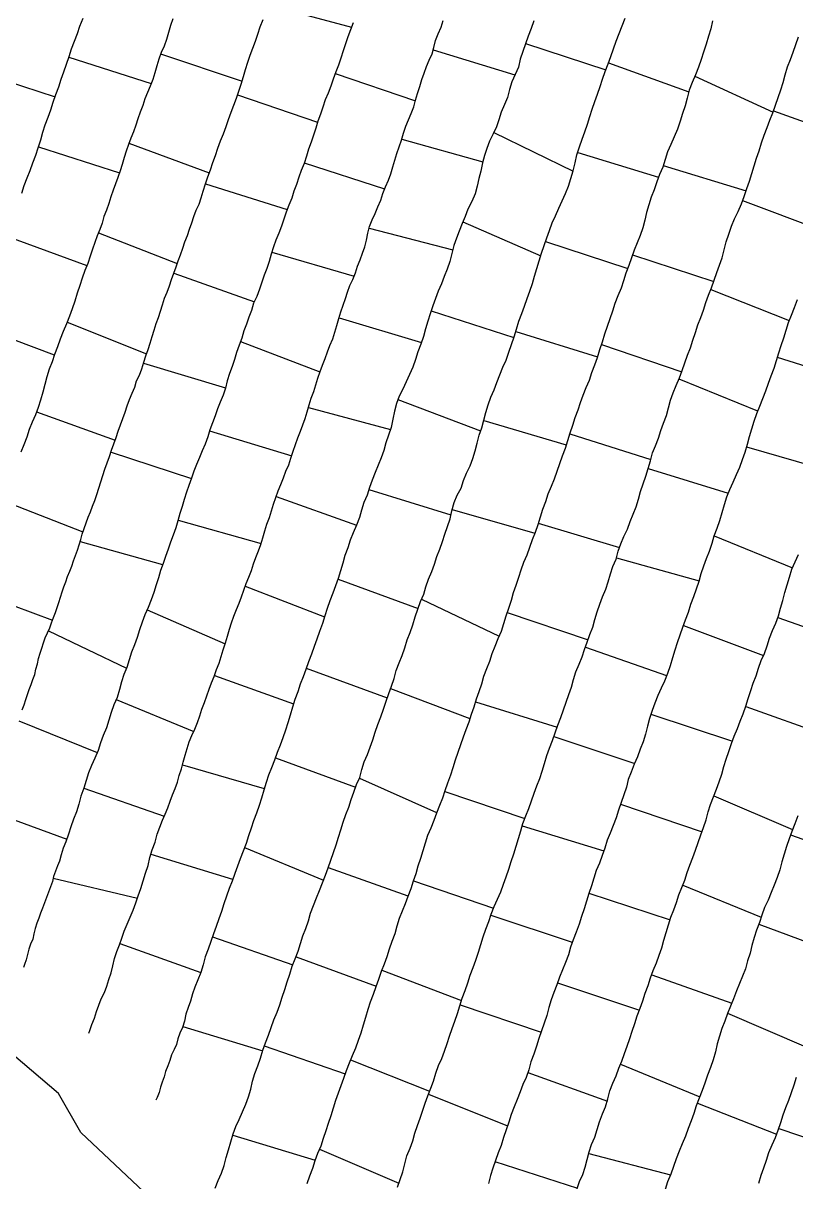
# Model space of a CAD drawing. Extents: x 703186 to 703989, y 1560402 to 1561368.
# Drawn here: x 703531.8 to 703572.6, y 1560744.7 to 1560805.8 of the extents above; entities that cross this region are included whole.
import ezdxf

# ---------------------------------------------------------------- set-up
doc = ezdxf.new("R2010")
doc.units = 0
for name, color, linetype in [('10124_2002_REAL', 30, 'Continuous'), ('AGROCAD PLL', 7, 'Continuous'), ('PANTE_2002', 7, 'Continuous')]:
    doc.layers.add(name, color=color, linetype=linetype)

msp = doc.modelspace()

# ---------------------------------------------------------------- linework, layer by layer
at = {"layer": '10124_2002_REAL'}
for points in [[(703539.6899, 1560806.0432), (703539.5706, 1560805.7033), (703539.4711, 1560805.339), (703539.3631, 1560804.9682), (703539.2388, 1560804.6115), (703539.0725, 1560804.2806), (703538.9551, 1560803.9287), (703538.8533, 1560803.5676), (703538.75, 1560803.2091), (703538.6344, 1560802.8581), (703538.5006, 1560802.5079), (703538.3537, 1560802.1669), (703538.2157, 1560801.8268), (703538.1031, 1560801.4801), (703537.9698, 1560801.1304), (703537.8494, 1560800.7822), (703537.7325, 1560800.4385), (703537.6133, 1560800.0921), (703537.4722, 1560799.7572), (703537.3482, 1560799.4198), (703537.229, 1560799.0812), (703537.122, 1560798.7317), (703537.0237, 1560798.372), (703536.9147, 1560798.0281), (703536.7908, 1560797.6885), (703536.6622, 1560797.3526), (703536.5398, 1560797.0151), (703536.4223, 1560796.6621), (703536.3118, 1560796.3078), (703536.1887, 1560795.9642), (703536.0571, 1560795.63), (703535.9599, 1560795.2816), (703535.8324, 1560794.9413), (703535.7031, 1560794.6068), (703535.5798, 1560794.2579), (703535.4596, 1560793.8988), (703535.3309, 1560793.5289), (703535.2011, 1560793.1535), (703535.0504, 1560792.7764), (703534.9098, 1560792.3805), (703534.7822, 1560791.9931), (703534.6476, 1560791.5837), (703534.52, 1560791.1705), (703534.3861, 1560790.7581), (703534.2348, 1560790.369), (703534.0753, 1560789.9659), (703533.908, 1560789.5636), (703533.7373, 1560789.1617), (703533.5966, 1560788.7523), (703533.4427, 1560788.3582), (703533.3174, 1560787.9665), (703533.1728, 1560787.5789), (703533.0473, 1560787.1793), (703532.9393, 1560786.7704), (703532.8382, 1560786.3597), (703532.7057, 1560785.9471), (703532.5773, 1560785.5616), (703532.435, 1560785.1653), (703532.2746, 1560784.7753), (703532.1119, 1560784.3977), (703531.978, 1560784), (703531.8264, 1560783.5932), (703531.6621, 1560783.2065)], [(703531.7158, 1560796.8545), (703531.8533, 1560797.2602), (703532.008, 1560797.6639), (703532.1571, 1560798.0545), (703532.3087, 1560798.4637), (703532.4543, 1560798.8583), (703532.591, 1560799.252), (703532.7227, 1560799.6633), (703532.8381, 1560800.0757), (703532.9601, 1560800.4691), (703533.1168, 1560800.8634), (703533.2579, 1560801.2523), (703533.3831, 1560801.6607), (703533.5236, 1560802.057), (703533.6745, 1560802.4574), (703533.7972, 1560802.868), (703533.9376, 1560803.2603), (703534.0859, 1560803.6666), (703534.2132, 1560804.0627), (703534.3377, 1560804.4716), (703534.4966, 1560804.8773), (703534.6579, 1560805.2704), (703534.7886, 1560805.672), (703534.9542, 1560806.0796)], [(703531.7407, 1560769.6075), (703531.8439, 1560769.8768), (703531.9265, 1560770.1503), (703532.0129, 1560770.4226), (703532.1118, 1560770.6876), (703532.2182, 1560770.9433), (703532.3046, 1560771.2071), (703532.4013, 1560771.473), (703532.4612, 1560771.7616), (703532.5407, 1560772.0421), (703532.605, 1560772.3231), (703532.6897, 1560772.6021), (703532.7767, 1560772.8661), (703532.8686, 1560773.1379), (703532.9493, 1560773.4084), (703533.0707, 1560773.6685), (703533.1968, 1560773.9326), (703533.295, 1560774.2031), (703533.3885, 1560774.4754), (703533.4982, 1560774.7386), (703533.5876, 1560775.0008), (703533.6824, 1560775.2694), (703533.7666, 1560775.5575), (703533.8524, 1560775.8367), (703533.9377, 1560776.1017), (703534.0375, 1560776.3707), (703534.1373, 1560776.6378), (703534.2475, 1560776.9174), (703534.3563, 1560777.1894), (703534.4492, 1560777.4651), (703534.5516, 1560777.7432), (703534.6535, 1560778.0268), (703534.7512, 1560778.3108), (703534.8307, 1560778.5952), (703534.9011, 1560778.8843), (703535.0042, 1560779.1672), (703535.1088, 1560779.4696), (703535.2244, 1560779.7674), (703535.3455, 1560780.0599), (703535.4591, 1560780.358), (703535.578, 1560780.6603), (703535.6838, 1560780.9676), (703535.7888, 1560781.294), (703535.8999, 1560781.6314), (703535.994, 1560781.9621), (703536.1072, 1560782.3037), (703536.2341, 1560782.6393), (703536.3525, 1560782.9666), (703536.4631, 1560783.3014), (703536.5792, 1560783.647), (703536.7073, 1560783.973), (703536.8138, 1560784.3072), (703536.921, 1560784.6473), (703537.0495, 1560784.9716), (703537.1696, 1560785.3082), (703537.2892, 1560785.651), (703537.4089, 1560785.9838), (703537.5461, 1560786.3138), (703537.6821, 1560786.6274), (703537.7756, 1560786.9538), (703537.9237, 1560787.2682), (703538.0542, 1560787.6003), (703538.1573, 1560787.9418), (703538.2697, 1560788.2853), (703538.3821, 1560788.6212), (703538.4956, 1560788.9492), (703538.6057, 1560789.2996), (703538.7022, 1560789.6392), (703538.8042, 1560789.9782), (703538.9278, 1560790.3095), (703539.0442, 1560790.6372), (703539.1492, 1560790.9753), (703539.2572, 1560791.3137), (703539.3971, 1560791.642), (703539.516, 1560791.9718), (703539.6264, 1560792.3052), (703539.7444, 1560792.6395), (703539.8592, 1560792.9662), (703539.9725, 1560793.2912), (703540.1038, 1560793.6144), (703540.2261, 1560793.9558), (703540.3327, 1560794.291), (703540.4589, 1560794.6183), (703540.5779, 1560794.9577), (703540.6881, 1560795.2956), (703540.7914, 1560795.6245), (703540.9229, 1560795.96), (703541.0726, 1560796.2779), (703541.1912, 1560796.6065), (703541.2987, 1560796.9696), (703541.4164, 1560797.3471), (703541.5347, 1560797.7167), (703541.6727, 1560798.0957), (703541.8028, 1560798.4804), (703541.945, 1560798.8492), (703542.0678, 1560799.237), (703542.2121, 1560799.6159), (703542.3645, 1560799.9897), (703542.5021, 1560800.3687), (703542.6216, 1560800.7446), (703542.7627, 1560801.1321), (703542.9074, 1560801.4969), (703543.0484, 1560801.8671), (703543.1748, 1560802.2369), (703543.2962, 1560802.6088), (703543.4221, 1560803.0107), (703543.5296, 1560803.3855), (703543.6415, 1560803.7576), (703543.77, 1560804.1295), (703543.9098, 1560804.5047), (703544.0489, 1560804.8663), (703544.1781, 1560805.247), (703544.3066, 1560805.6316), (703544.4538, 1560806.0089)], [(703549.2115, 1560805.846), (703549.0714, 1560805.4791), (703548.9351, 1560805.1021), (703548.8064, 1560804.7306), (703548.6765, 1560804.3604), (703548.56, 1560803.9789), (703548.4316, 1560803.6098), (703548.2896, 1560803.2519), (703548.1603, 1560802.8756), (703548.0315, 1560802.5031), (703547.8872, 1560802.1358), (703547.7372, 1560801.7756), (703547.6002, 1560801.3955), (703547.4805, 1560801.0226), (703547.3468, 1560800.6594), (703547.2302, 1560800.2799), (703547.1169, 1560799.9084), (703546.9888, 1560799.5519), (703546.8565, 1560799.1835), (703546.7404, 1560798.8088), (703546.6177, 1560798.4295), (703546.4731, 1560798.059), (703546.3474, 1560797.6934), (703546.2154, 1560797.3209), (703546.0807, 1560796.9581), (703545.9653, 1560796.5914), (703545.8183, 1560796.2185), (703545.6748, 1560795.8513), (703545.5461, 1560795.4795), (703545.4328, 1560795.1168), (703545.2854, 1560794.7555), (703545.1353, 1560794.3874), (703545.0007, 1560794.0296), (703544.8884, 1560793.645), (703544.7834, 1560793.2593), (703544.6481, 1560792.8891), (703544.5037, 1560792.5351), (703544.3801, 1560792.1638), (703544.2642, 1560791.7906), (703544.1238, 1560791.4131), (703543.9563, 1560791.0499), (703543.8491, 1560790.6779), (703543.7105, 1560790.3146), (703543.5773, 1560789.9506), (703543.4463, 1560789.5947), (703543.3321, 1560789.2149), (703543.1858, 1560788.8345), (703543.0509, 1560788.4594), (703542.9452, 1560788.0878), (703542.829, 1560787.7222), (703542.6891, 1560787.3441), (703542.5664, 1560786.9669), (703542.4665, 1560786.5831), (703542.3397, 1560786.2073), (703542.1863, 1560785.8431), (703542.0437, 1560785.4909), (703541.9227, 1560785.123), (703541.7921, 1560784.7438), (703541.6424, 1560784.3757), (703541.53, 1560784.0056), (703541.3977, 1560783.6265), (703541.2423, 1560783.2722), (703541.1051, 1560782.92), (703540.9489, 1560782.5586), (703540.8006, 1560782.194), (703540.6766, 1560781.8258), (703540.534, 1560781.4512), (703540.4051, 1560781.0884), (703540.2914, 1560780.709), (703540.1825, 1560780.3375), (703540.0675, 1560779.9627), (703539.9611, 1560779.5806), (703539.8503, 1560779.205), (703539.7104, 1560778.8257), (703539.5739, 1560778.4551), (703539.4432, 1560778.0849), (703539.3076, 1560777.7001), (703539.1747, 1560777.3373), (703539.0468, 1560776.9614), (703538.9427, 1560776.5802), (703538.8203, 1560776.201), (703538.6803, 1560775.802), (703538.54, 1560775.4056), (703538.3943, 1560775.018), (703538.2218, 1560774.6232), (703538.0652, 1560774.2348), (703537.9317, 1560773.8365), (703537.8131, 1560773.4252), (703537.66, 1560773.0419), (703537.5167, 1560772.6487), (703537.3887, 1560772.2511), (703537.2568, 1560771.8537), (703537.1083, 1560771.4729), (703536.9878, 1560771.0817), (703536.8829, 1560770.6783), (703536.7453, 1560770.2642), (703536.583, 1560769.8711), (703536.4326, 1560769.4752), (703536.321, 1560769.0638), (703536.1848, 1560768.661), (703536.0141, 1560768.2624), (703535.8774, 1560767.8658), (703535.7444, 1560767.4674), (703535.5753, 1560767.0673), (703535.3992, 1560766.6833), (703535.2414, 1560766.2902), (703535.1105, 1560765.8946), (703534.9879, 1560765.4761), (703534.8422, 1560765.0523), (703534.7292, 1560764.6446), (703534.6039, 1560764.2407), (703534.4417, 1560763.8432), (703534.3165, 1560763.4435), (703534.1809, 1560763.051), (703534.0416, 1560762.661), (703533.9068, 1560762.311), (703533.8044, 1560761.9679), (703533.7045, 1560761.6414), (703533.6058, 1560761.3826), (703533.4934, 1560761.1082), (703533.3993, 1560760.8322), (703533.3327, 1560760.5532), (703533.2388, 1560760.2826), (703533.1253, 1560760.0041), (703533.0246, 1560759.7176), (703532.922, 1560759.4348), (703532.805, 1560759.1618), (703532.7034, 1560758.8881), (703532.6235, 1560758.627), (703532.5135, 1560758.3657), (703532.424, 1560758.0844), (703532.36, 1560757.8051), (703532.2984, 1560757.5255), (703532.1818, 1560757.2622), (703532.0866, 1560756.9861), (703532.0267, 1560756.7099), (703531.9495, 1560756.4331), (703531.8713, 1560756.191), (703531.8053, 1560756.0316)], [(703535.267, 1560752.57), (703535.3161, 1560752.7126), (703535.4191, 1560753.0277), (703535.5515, 1560753.357), (703535.666, 1560753.6973), (703535.7863, 1560754.035), (703535.9137, 1560754.3683), (703536.0806, 1560754.6997), (703536.2131, 1560755.0453), (703536.3221, 1560755.3898), (703536.4306, 1560755.7518), (703536.5216, 1560756.1132), (703536.6154, 1560756.4925), (703536.7396, 1560756.8611), (703536.8681, 1560757.2185), (703536.9962, 1560757.5788), (703537.1305, 1560757.9434), (703537.2749, 1560758.3097), (703537.4317, 1560758.6855), (703537.603, 1560759.0533), (703537.733, 1560759.4348), (703537.8662, 1560759.7986), (703537.9946, 1560760.197), (703538.1182, 1560760.5975), (703538.2445, 1560760.9975), (703538.3823, 1560761.4), (703538.4795, 1560761.8221), (703538.6071, 1560762.2362), (703538.7523, 1560762.6422), (703538.8731, 1560763.052), (703539.0037, 1560763.4316), (703539.1512, 1560763.7883), (703539.2835, 1560764.1136), (703539.4254, 1560764.4507), (703539.55, 1560764.7923), (703539.6795, 1560765.13), (703539.8131, 1560765.457), (703539.9364, 1560765.8045), (703540.0336, 1560766.1521), (703540.1413, 1560766.5072), (703540.2428, 1560766.8576), (703540.3425, 1560767.2151), (703540.442, 1560767.5825), (703540.5605, 1560767.9217), (703540.6987, 1560768.2612), (703540.8508, 1560768.5995), (703540.9914, 1560768.9378), (703541.1168, 1560769.2921), (703541.2248, 1560769.6438), (703541.3603, 1560769.9967), (703541.4857, 1560770.3465), (703541.6012, 1560770.6946), (703541.7386, 1560771.0375), (703541.8681, 1560771.3784), (703541.9933, 1560771.732), (703542.1331, 1560772.0792), (703542.2489, 1560772.4324), (703542.3533, 1560772.7839), (703542.4657, 1560773.1522), (703542.5766, 1560773.5053), (703542.6868, 1560773.8587), (703542.7937, 1560774.2081), (703542.9028, 1560774.5597), (703543.0516, 1560774.9014), (703543.1951, 1560775.2361), (703543.3115, 1560775.578), (703543.4304, 1560775.931), (703543.5617, 1560776.2698), (703543.7111, 1560776.6149), (703543.8463, 1560776.963), (703543.9575, 1560777.306), (703544.0642, 1560777.6538), (703544.2153, 1560778.0014), (703544.3391, 1560778.3311), (703544.4456, 1560778.6913), (703544.5445, 1560779.0499), (703544.6507, 1560779.4061), (703544.7863, 1560779.7495), (703544.8939, 1560780.1017), (703545.0115, 1560780.4563), (703545.1249, 1560780.8106), (703545.2476, 1560781.1561), (703545.3979, 1560781.4986), (703545.5384, 1560781.8452), (703545.6596, 1560782.195), (703545.8053, 1560782.5403), (703545.9228, 1560782.891), (703546.0495, 1560783.245), (703546.1709, 1560783.602), (703546.2855, 1560783.9545), (703546.4266, 1560784.3039), (703546.5526, 1560784.6439), (703546.668, 1560784.9816), (703546.7866, 1560785.3348), (703546.8831, 1560785.6929), (703546.9987, 1560786.053), (703547.1319, 1560786.3992), (703547.2325, 1560786.7535), (703547.3491, 1560787.1063), (703547.4622, 1560787.4557), (703547.5971, 1560787.7905), (703547.7225, 1560788.1317), (703547.8462, 1560788.4903), (703547.9809, 1560788.834), (703548.1271, 1560789.1776), (703548.2482, 1560789.5282), (703548.349, 1560789.8823), (703548.4552, 1560790.2403), (703548.5637, 1560790.6034), (703548.6832, 1560790.9551), (703548.7963, 1560791.2987), (703548.9031, 1560791.6463), (703549.0369, 1560791.9851), (703549.1952, 1560792.3129), (703549.3319, 1560792.6511), (703549.4399, 1560793.0022), (703549.5709, 1560793.3466), (703549.7092, 1560793.6863), (703549.8238, 1560794.0231), (703549.9114, 1560794.3812), (703549.9853, 1560794.7474), (703550.0794, 1560795.1092), (703550.2156, 1560795.4568), (703550.3661, 1560795.7936), (703550.506, 1560796.1458), (703550.6603, 1560796.485), (703550.7761, 1560796.8337), (703550.9078, 1560797.1925), (703551.0679, 1560797.5455), (703551.2018, 1560797.8857), (703551.3067, 1560798.2412), (703551.4104, 1560798.5917), (703551.5119, 1560798.9488), (703551.6372, 1560799.3052), (703551.7573, 1560799.6575), (703551.8609, 1560800.03), (703551.9801, 1560800.3905), (703552.1279, 1560800.7268), (703552.2709, 1560801.0679), (703552.4032, 1560801.4112), (703552.5056, 1560801.7622), (703552.6031, 1560802.1215), (703552.7196, 1560802.4786), (703552.8244, 1560802.8467), (703552.9564, 1560803.1933), (703553.0717, 1560803.5299), (703553.2133, 1560803.8719), (703553.3699, 1560804.2099), (703553.4728, 1560804.5468), (703553.5606, 1560804.9107), (703553.6985, 1560805.266), (703553.8472, 1560805.6172), (703553.9588, 1560805.9673)], [(703558.7404, 1560805.9422), (703558.5944, 1560805.5337), (703558.4359, 1560805.1339), (703558.3042, 1560804.7367), (703558.165, 1560804.3343), (703558.0311, 1560803.919), (703557.9276, 1560803.5071), (703557.7526, 1560803.1152), (703557.5862, 1560802.7225), (703557.4582, 1560802.3195), (703557.3561, 1560801.9107), (703557.1928, 1560801.5251), (703557.0197, 1560801.1288), (703556.8905, 1560800.7198), (703556.7786, 1560800.3578), (703556.5955, 1560799.9817), (703556.4068, 1560799.6002), (703556.2663, 1560799.2085), (703556.1347, 1560798.8493), (703556.0399, 1560798.4546), (703555.949, 1560798.0175), (703555.8457, 1560797.624), (703555.7559, 1560797.2209), (703555.6416, 1560796.8163), (703555.4647, 1560796.4169), (703555.2664, 1560796.016), (703555.1256, 1560795.6285), (703554.9656, 1560795.2637), (703554.8002, 1560794.8614), (703554.659, 1560794.4875), (703554.5223, 1560794.0916), (703554.4203, 1560793.6726), (703554.3069, 1560793.2595), (703554.1783, 1560792.8441), (703554.0192, 1560792.4617), (703553.8643, 1560792.0776), (703553.6947, 1560791.6902), (703553.5521, 1560791.3098), (703553.4127, 1560790.9132), (703553.2788, 1560790.4985), (703553.1528, 1560790.1002), (703553.0327, 1560789.7037), (703552.915, 1560789.297), (703552.7839, 1560788.8869), (703552.6232, 1560788.4901), (703552.4935, 1560788.0913), (703552.3613, 1560787.6828), (703552.1879, 1560787.2922), (703552.0069, 1560786.9158), (703551.8317, 1560786.527), (703551.6412, 1560786.1578), (703551.4945, 1560785.7716), (703551.3891, 1560785.3599), (703551.2953, 1560784.9422), (703551.2102, 1560784.5098), (703551.0779, 1560784.1013), (703550.9286, 1560783.7006), (703550.825, 1560783.2935), (703550.6912, 1560782.894), (703550.5256, 1560782.5082), (703550.3625, 1560782.1218), (703550.2087, 1560781.7241), (703550.0669, 1560781.3299), (703549.9439, 1560780.9312), (703549.775, 1560780.5401), (703549.6501, 1560780.1364), (703549.5362, 1560779.7472), (703549.3825, 1560779.3489), (703549.2093, 1560778.9502), (703549.0563, 1560778.5577), (703548.9303, 1560778.1542), (703548.7695, 1560777.7516), (703548.6602, 1560777.3497), (703548.5464, 1560776.9377), (703548.4192, 1560776.5328), (703548.2802, 1560776.1533), (703548.1292, 1560775.7579), (703547.9806, 1560775.3582), (703547.8436, 1560774.9602), (703547.7154, 1560774.5622), (703547.5873, 1560774.1586), (703547.4327, 1560773.7523), (703547.2882, 1560773.3483), (703547.1516, 1560772.9469), (703547.007, 1560772.5415), (703546.8582, 1560772.1482), (703546.7125, 1560771.7461), (703546.5719, 1560771.3506), (703546.4186, 1560770.9626), (703546.2812, 1560770.5595), (703546.1307, 1560770.1548), (703546.0109, 1560769.7508), (703545.8763, 1560769.3356), (703545.757, 1560768.9329), (703545.6301, 1560768.5368), (703545.4906, 1560768.1377), (703545.3545, 1560767.7499), (703545.2023, 1560767.3558), (703545.0563, 1560766.9529), (703544.9047, 1560766.5529), (703544.7447, 1560766.1602), (703544.6175, 1560765.7792), (703544.488, 1560765.373), (703544.3678, 1560764.9623), (703544.2448, 1560764.5652), (703544.1107, 1560764.1643), (703543.9551, 1560763.7618), (703543.8171, 1560763.3649), (703543.6822, 1560762.9617), (703543.5595, 1560762.5619), (703543.3971, 1560762.1682), (703543.2388, 1560761.7618), (703543.1074, 1560761.371), (703542.9629, 1560760.9764), (703542.8141, 1560760.5853), (703542.6668, 1560760.1925), (703542.5175, 1560759.7874), (703542.3904, 1560759.3781), (703542.2606, 1560758.9869), (703542.1245, 1560758.5861), (703541.9751, 1560758.1849), (703541.8298, 1560757.7933), (703541.6895, 1560757.3902), (703541.5489, 1560756.9921), (703541.4016, 1560756.5815), (703541.2924, 1560756.1642), (703541.1732, 1560755.7669), (703541.0043, 1560755.3715), (703540.8545, 1560754.9956), (703540.7306, 1560754.6299), (703540.62, 1560754.259), (703540.5001, 1560753.9086), (703540.3825, 1560753.5658), (703540.3128, 1560753.2009), (703540.2103, 1560752.8613), (703540.059, 1560752.567), (703539.9467, 1560752.2652), (703539.8827, 1560751.9718), (703539.7547, 1560751.7011), (703539.6226, 1560751.419), (703539.5307, 1560751.1207), (703539.4237, 1560750.8342), (703539.3121, 1560750.5503), (703539.2284, 1560750.2622), (703539.1324, 1560749.972), (703539.0383, 1560749.7084), (703538.9623, 1560749.4348), (703538.8574, 1560749.1742), (703538.7999, 1560749.0371)], [(703541.9186, 1560744.3902), (703542.0894, 1560744.7863), (703542.2534, 1560745.1862), (703542.3928, 1560745.5893), (703542.5129, 1560746.0047), (703542.6338, 1560746.4174), (703542.7449, 1560746.8385), (703542.8708, 1560747.2519), (703543.0184, 1560747.6369), (703543.2006, 1560748.0189), (703543.376, 1560748.4067), (703543.5358, 1560748.812), (703543.6862, 1560749.2139), (703543.8015, 1560749.619), (703543.896, 1560750.0371), (703544.0257, 1560750.4432), (703544.1802, 1560750.8346), (703544.318, 1560751.2423), (703544.4403, 1560751.659), (703544.5792, 1560752.0606), (703544.7378, 1560752.4599), (703544.8853, 1560752.8625), (703545.0282, 1560753.2651), (703545.1964, 1560753.6624), (703545.3416, 1560754.0619), (703545.4605, 1560754.4573), (703545.5965, 1560754.8671), (703545.7235, 1560755.273), (703545.8599, 1560755.6756), (703545.9858, 1560756.0942), (703546.1554, 1560756.4886), (703546.3011, 1560756.8869), (703546.4225, 1560757.2871), (703546.5601, 1560757.6879), (703546.7073, 1560758.087), (703546.8483, 1560758.489), (703546.9601, 1560758.8888), (703547.1135, 1560759.3013), (703547.2732, 1560759.6965), (703547.4356, 1560760.0813), (703547.599, 1560760.4862), (703547.7408, 1560760.8872), (703547.8885, 1560761.2778), (703548.0315, 1560761.6836), (703548.1744, 1560762.0968), (703548.3175, 1560762.502), (703548.4372, 1560762.8932), (703548.564, 1560763.2905), (703548.6846, 1560763.698), (703548.8229, 1560764.0878), (703548.9745, 1560764.4821), (703549.1047, 1560764.8829), (703549.2373, 1560765.2796), (703549.3893, 1560765.6689), (703549.5593, 1560766.0492), (703549.6626, 1560766.4592), (703549.7977, 1560766.8674), (703549.9658, 1560767.2526), (703550.1028, 1560767.6504), (703550.2444, 1560768.0393), (703550.3762, 1560768.4307), (703550.5113, 1560768.8357), (703550.6676, 1560769.2466), (703550.8144, 1560769.6449), (703550.9453, 1560770.0732), (703551.0868, 1560770.4759), (703551.2336, 1560770.8677), (703551.3733, 1560771.2712), (703551.481, 1560771.6957), (703551.6299, 1560772.0931), (703551.7998, 1560772.479), (703551.9327, 1560772.8906), (703552.0577, 1560773.3017), (703552.2137, 1560773.6946), (703552.3642, 1560774.0899), (703552.4833, 1560774.5124), (703552.6207, 1560774.9225), (703552.7561, 1560775.3254), (703552.9387, 1560775.7076), (703553.0509, 1560776.1064), (703553.192, 1560776.5086), (703553.3543, 1560776.9072), (703553.4944, 1560777.2967), (703553.6203, 1560777.6952), (703553.7807, 1560778.0873), (703553.9301, 1560778.4882), (703554.0539, 1560778.8805), (703554.1894, 1560779.2798), (703554.3219, 1560779.6821), (703554.4205, 1560780.111), (703554.5429, 1560780.5384), (703554.6987, 1560780.9282), (703554.9017, 1560781.3015), (703555.0323, 1560781.7026), (703555.1921, 1560782.0939), (703555.3756, 1560782.4857), (703555.5293, 1560782.8696), (703555.6532, 1560783.2721), (703555.7584, 1560783.6806), (703555.8581, 1560784.0897), (703555.9919, 1560784.4902), (703556.11, 1560784.8871), (703556.2185, 1560785.2936), (703556.3318, 1560785.7014), (703556.483, 1560786.0931), (703556.6435, 1560786.4903), (703556.7931, 1560786.8804), (703556.9455, 1560787.2828), (703557.1057, 1560787.676), (703557.2855, 1560788.0606), (703557.4184, 1560788.4739), (703557.5701, 1560788.8762), (703557.7061, 1560789.2886), (703557.8329, 1560789.695), (703557.9546, 1560790.1078), (703558.1087, 1560790.5083), (703558.2565, 1560790.9055), (703558.3959, 1560791.3015), (703558.541, 1560791.6974), (703558.6818, 1560792.089), (703558.7866, 1560792.4825), (703558.8996, 1560792.893), (703559.0298, 1560793.286), (703559.1564, 1560793.6913), (703559.289, 1560794.0949), (703559.4215, 1560794.4976), (703559.5661, 1560794.8928), (703559.7078, 1560795.2912), (703559.8948, 1560795.6682), (703560.0704, 1560796.0613), (703560.2376, 1560796.4513), (703560.4103, 1560796.8458), (703560.575, 1560797.2303), (703560.7033, 1560797.6321), (703560.8249, 1560798.0438), (703560.928, 1560798.4624), (703561.0204, 1560798.8837), (703561.1452, 1560799.2954), (703561.2859, 1560799.6971), (703561.4323, 1560800.0916), (703561.5705, 1560800.4934), (703561.7048, 1560800.8993), (703561.8305, 1560801.2916), (703561.9636, 1560801.6945), (703562.1032, 1560802.0842), (703562.2396, 1560802.4793), (703562.3591, 1560802.8775), (703562.5128, 1560803.2726), (703562.6636, 1560803.6709), (703562.8033, 1560804.0594), (703562.9417, 1560804.4718), (703563.0889, 1560804.8792), (703563.2554, 1560805.2767), (703563.413, 1560805.6837), (703563.5612, 1560806.0947)], [(703568.1757, 1560805.9414), (703568.0774, 1560805.5322), (703567.9564, 1560805.131), (703567.843, 1560804.7117), (703567.7063, 1560804.2966), (703567.5766, 1560803.9064), (703567.438, 1560803.4982), (703567.2802, 1560803.0938), (703567.096, 1560802.6932), (703566.9458, 1560802.2836), (703566.8326, 1560801.8751), (703566.7302, 1560801.4577), (703566.5907, 1560801.0547), (703566.4637, 1560800.6493), (703566.33, 1560800.2359), (703566.1545, 1560799.8324), (703565.9713, 1560799.4332), (703565.8013, 1560799.0398), (703565.6741, 1560798.6356), (703565.5482, 1560798.2265), (703565.3761, 1560797.837), (703565.2349, 1560797.4505), (703565.0981, 1560797.0394), (703564.9398, 1560796.644), (703564.8127, 1560796.2431), (703564.6889, 1560795.84), (703564.597, 1560795.4291), (703564.4911, 1560795.0254), (703564.3585, 1560794.6211), (703564.1975, 1560794.2468), (703564.0322, 1560793.8575), (703563.899, 1560793.4482), (703563.7591, 1560793.0414), (703563.6063, 1560792.6477), (703563.4778, 1560792.2416), (703563.3482, 1560791.8412), (703563.1778, 1560791.4426), (703563.024, 1560791.0471), (703562.8895, 1560790.6428), (703562.7612, 1560790.2373), (703562.6213, 1560789.826), (703562.4746, 1560789.4217), (703562.3543, 1560789.0005), (703562.2148, 1560788.5929), (703562.0871, 1560788.18), (703561.9374, 1560787.7868), (703561.794, 1560787.3814), (703561.6612, 1560786.9835), (703561.4965, 1560786.5866), (703561.3262, 1560786.1884), (703561.1839, 1560785.7945), (703561.0573, 1560785.4083), (703560.9139, 1560785.0082), (703560.779, 1560784.6092), (703560.6464, 1560784.1942), (703560.5202, 1560783.7937), (703560.3923, 1560783.3883), (703560.247, 1560782.9884), (703560.1064, 1560782.5859), (703559.9501, 1560782.1813), (703559.8102, 1560781.7818), (703559.6654, 1560781.3828), (703559.4828, 1560780.9848), (703559.353, 1560780.5883), (703559.2081, 1560780.1818), (703559.071, 1560779.776), (703558.9489, 1560779.3658), (703558.8097, 1560778.9588), (703558.6566, 1560778.5715), (703558.5217, 1560778.1665), (703558.3756, 1560777.7707), (703558.2017, 1560777.3845), (703558.0579, 1560776.9833), (703557.9285, 1560776.5878), (703557.7882, 1560776.1701), (703557.6575, 1560775.7791), (703557.5392, 1560775.3716), (703557.4112, 1560774.9572), (703557.2746, 1560774.5501), (703557.1383, 1560774.1403), (703557.0169, 1560773.7486), (703556.8503, 1560773.3509), (703556.6819, 1560772.9564), (703556.5351, 1560772.5689), (703556.3989, 1560772.1693), (703556.2371, 1560771.7715), (703556.0923, 1560771.37), (703555.9777, 1560770.9643), (703555.8493, 1560770.5622), (703555.6996, 1560770.1682), (703555.5751, 1560769.7627), (703555.4382, 1560769.3644), (703555.3096, 1560768.9582), (703555.1537, 1560768.5593), (703555.0124, 1560768.1651), (703554.8779, 1560767.7684), (703554.7347, 1560767.3694), (703554.5844, 1560766.963), (703554.4637, 1560766.5634), (703554.3496, 1560766.1714), (703554.1905, 1560765.7497), (703554.0545, 1560765.3461), (703553.9231, 1560764.956), (703553.7616, 1560764.5637), (703553.6023, 1560764.1624), (703553.4606, 1560763.7778), (703553.3099, 1560763.3766), (703553.1388, 1560762.9856), (703553.0015, 1560762.5874), (703552.8787, 1560762.1844), (703552.7536, 1560761.7784), (703552.6271, 1560761.3725), (703552.515, 1560760.9736), (703552.379, 1560760.5734), (703552.2457, 1560760.1731), (703552.0862, 1560759.7785), (703551.9533, 1560759.3861), (703551.7927, 1560759.0024), (703551.6333, 1560758.606), (703551.514, 1560758.1973), (703551.3993, 1560757.7994), (703551.2472, 1560757.3999), (703551.1153, 1560756.9947), (703550.9814, 1560756.5939), (703550.8412, 1560756.2072), (703550.6904, 1560755.8088), (703550.5545, 1560755.4002), (703550.406, 1560755.0035), (703550.2575, 1560754.6004), (703550.1057, 1560754.1991), (703549.9829, 1560753.8048), (703549.8538, 1560753.3935), (703549.7408, 1560752.9778), (703549.6087, 1560752.57), (703549.4735, 1560752.1719), (703549.3253, 1560751.7724), (703549.1585, 1560751.3745), (703548.9998, 1560750.9772), (703548.847, 1560750.5747), (703548.6973, 1560750.1734), (703548.5561, 1560749.7879), (703548.4146, 1560749.3925), (703548.2749, 1560749.0068), (703548.1556, 1560748.6069), (703548.0335, 1560748.1998), (703547.8894, 1560747.8063), (703547.7641, 1560747.4072), (703547.6319, 1560747.006), (703547.4976, 1560746.608), (703547.3305, 1560746.2178), (703547.1819, 1560745.8258), (703547.0554, 1560745.4259), (703546.9083, 1560745.0162), (703546.7558, 1560744.6133)], [(703551.5466, 1560744.4453), (703551.6844, 1560744.8549), (703551.833, 1560745.2595), (703551.9316, 1560745.6683), (703552.0489, 1560746.0949), (703552.2195, 1560746.4958), (703552.3658, 1560746.8847), (703552.4687, 1560747.2911), (703552.6052, 1560747.6882), (703552.7498, 1560748.0887), (703552.881, 1560748.4954), (703553.0017, 1560748.8801), (703553.1439, 1560749.2625), (703553.3036, 1560749.6611), (703553.4555, 1560750.0368), (703553.5779, 1560750.4466), (703553.7107, 1560750.8531), (703553.8803, 1560751.2207), (703554.0304, 1560751.6072), (703554.1625, 1560752.0186), (703554.3008, 1560752.4138), (703554.4407, 1560752.8033), (703554.5815, 1560753.2033), (703554.7067, 1560753.6071), (703554.8325, 1560754.0025), (703554.9662, 1560754.4007), (703555.1193, 1560754.8082), (703555.2588, 1560755.2183), (703555.3875, 1560755.6209), (703555.5365, 1560756.0232), (703555.69, 1560756.421), (703555.8249, 1560756.8282), (703555.9434, 1560757.2382), (703556.066, 1560757.6453), (703556.2152, 1560758.0454), (703556.3646, 1560758.444), (703556.497, 1560758.8423), (703556.6581, 1560759.2376), (703556.8223, 1560759.6274), (703556.9984, 1560760.0203), (703557.1487, 1560760.4148), (703557.2804, 1560760.8074), (703557.4228, 1560761.2068), (703557.5501, 1560761.6097), (703557.685, 1560762.0202), (703557.8106, 1560762.4226), (703557.9365, 1560762.8269), (703558.051, 1560763.2275), (703558.1694, 1560763.6162), (703558.3292, 1560764.0172), (703558.4731, 1560764.4136), (703558.6194, 1560764.8091), (703558.7556, 1560765.2143), (703558.9075, 1560765.6064), (703559.0623, 1560765.9972), (703559.1761, 1560766.3878), (703559.308, 1560766.7906), (703559.4332, 1560767.2052), (703559.5738, 1560767.5936), (703559.7297, 1560767.9923), (703559.8654, 1560768.4016), (703560.0181, 1560768.8056), (703560.1641, 1560769.2042), (703560.3075, 1560769.6049), (703560.4468, 1560770.0238), (703560.5827, 1560770.428), (703560.7239, 1560770.8171), (703560.8353, 1560771.2181), (703560.9653, 1560771.6183), (703561.1384, 1560772.0201), (703561.2861, 1560772.404), (703561.4257, 1560772.7897), (703561.565, 1560773.1871), (703561.7073, 1560773.5828), (703561.8592, 1560773.9749), (703561.9705, 1560774.3816), (703562.0925, 1560774.7802), (703562.2268, 1560775.1826), (703562.3649, 1560775.5777), (703562.5386, 1560775.9722), (703562.6737, 1560776.3658), (703562.783, 1560776.7767), (703562.9184, 1560777.1724), (703563.083, 1560777.5652), (703563.1969, 1560777.9715), (703563.3341, 1560778.3662), (703563.4919, 1560778.759), (703563.686, 1560779.1443), (703563.8324, 1560779.5384), (703563.9912, 1560779.9251), (703564.1361, 1560780.3162), (703564.2608, 1560780.7166), (703564.3816, 1560781.1224), (703564.5188, 1560781.5326), (703564.6606, 1560781.9433), (703564.7845, 1560782.344), (703564.9006, 1560782.7468), (703565.0113, 1560783.1621), (703565.1699, 1560783.5346), (703565.3236, 1560783.9308), (703565.453, 1560784.3353), (703565.5865, 1560784.7331), (703565.7391, 1560785.1325), (703565.8522, 1560785.5377), (703565.9593, 1560785.9402), (703566.1013, 1560786.3325), (703566.2622, 1560786.7235), (703566.4226, 1560787.1188), (703566.5753, 1560787.5076), (703566.7129, 1560787.9082), (703566.8522, 1560788.3099), (703567.0058, 1560788.7021), (703567.1376, 1560789.1086), (703567.2734, 1560789.5069), (703567.4061, 1560789.9106), (703567.5642, 1560790.2998), (703567.7009, 1560790.6909), (703567.8254, 1560791.0866), (703567.9637, 1560791.4841), (703568.1165, 1560791.8712), (703568.2614, 1560792.2678), (703568.4011, 1560792.666), (703568.5462, 1560793.0603), (703568.6806, 1560793.4555), (703568.7954, 1560793.8769), (703568.9009, 1560794.2981), (703569.0406, 1560794.7027), (703569.1822, 1560795.1164), (703569.3387, 1560795.504), (703569.5236, 1560795.8998), (703569.6964, 1560796.2917), (703569.8454, 1560796.6888), (703569.9898, 1560797.0966), (703570.1201, 1560797.4888), (703570.2422, 1560797.8897), (703570.3706, 1560798.297), (703570.4993, 1560798.6954), (703570.6301, 1560799.0972), (703570.7624, 1560799.5045), (703570.9041, 1560799.9154), (703571.0614, 1560800.3182), (703571.2039, 1560800.7109), (703571.3642, 1560801.1003), (703571.5036, 1560801.4919), (703571.6315, 1560801.8972), (703571.7752, 1560802.3006), (703571.9104, 1560802.694), (703572.0147, 1560803.1012), (703572.137, 1560803.5118), (703572.2881, 1560803.9075), (703572.4358, 1560804.2856), (703572.5698, 1560804.6907), (703572.7142, 1560805.1004)], [(703572.6334, 1560791.2262), (703572.4904, 1560790.8186), (703572.3303, 1560790.415), (703572.1722, 1560790.0214), (703572.0428, 1560789.6225), (703571.9174, 1560789.2202), (703571.7852, 1560788.8039), (703571.6553, 1560788.4176), (703571.5306, 1560788.0226), (703571.4119, 1560787.613), (703571.2592, 1560787.2141), (703571.1076, 1560786.8183), (703570.9634, 1560786.4103), (703570.8046, 1560786.018), (703570.654, 1560785.6154), (703570.4913, 1560785.2189), (703570.3625, 1560784.8134), (703570.2323, 1560784.4068), (703570.1066, 1560784.0101), (703569.9993, 1560783.5972), (703569.8802, 1560783.1872), (703569.7454, 1560782.7976), (703569.5994, 1560782.3934), (703569.42, 1560782.0031), (703569.2387, 1560781.6089), (703569.0676, 1560781.2133), (703568.9206, 1560780.8223), (703568.7908, 1560780.4153), (703568.6595, 1560780.0002), (703568.5459, 1560779.5772), (703568.4076, 1560779.1715), (703568.2469, 1560778.7771), (703568.1292, 1560778.3771), (703567.9932, 1560777.9684), (703567.8404, 1560777.5757), (703567.698, 1560777.1834), (703567.5645, 1560776.7789), (703567.4502, 1560776.3793), (703567.3097, 1560775.97), (703567.1716, 1560775.5648), (703567.0143, 1560775.164), (703566.8804, 1560774.7544), (703566.7382, 1560774.3451), (703566.5896, 1560773.9476), (703566.4459, 1560773.554), (703566.3108, 1560773.1501), (703566.1826, 1560772.7538), (703566.0585, 1560772.3519), (703565.9437, 1560771.9406), (703565.799, 1560771.5356), (703565.6373, 1560771.1291), (703565.465, 1560770.7523), (703565.2816, 1560770.3653), (703565.1277, 1560769.9683), (703564.9845, 1560769.5697), (703564.8511, 1560769.1626), (703564.7471, 1560768.7473), (703564.6452, 1560768.3298), (703564.5096, 1560767.9208), (703564.3568, 1560767.5311), (703564.2103, 1560767.129), (703564.047, 1560766.7403), (703563.8808, 1560766.3343), (703563.7305, 1560765.9355), (703563.6362, 1560765.5308), (703563.4857, 1560765.1304), (703563.3531, 1560764.7351), (703563.2135, 1560764.3266), (703563.0814, 1560763.9155), (703562.9316, 1560763.5096), (703562.7651, 1560763.1095), (703562.6076, 1560762.7371), (703562.4822, 1560762.3261), (703562.348, 1560761.9272), (703562.2083, 1560761.5301), (703562.0409, 1560761.1336), (703561.9091, 1560760.7351), (703561.7784, 1560760.3294), (703561.6466, 1560759.9239), (703561.5162, 1560759.5205), (703561.4003, 1560759.1211), (703561.2644, 1560758.7084), (703561.1308, 1560758.3024), (703560.9736, 1560757.8977), (703560.8267, 1560757.4895), (703560.6733, 1560757.0956), (703560.57, 1560756.6884), (703560.4065, 1560756.291), (703560.2494, 1560755.9049), (703560.0974, 1560755.5104), (703559.965, 1560755.1165), (703559.8012, 1560754.7075), (703559.6532, 1560754.3143), (703559.5416, 1560753.9185), (703559.4238, 1560753.4882), (703559.2909, 1560753.0902), (703559.1567, 1560752.6889), (703559.0038, 1560752.2877), (703558.8838, 1560751.8712), (703558.7356, 1560751.452), (703558.5845, 1560751.05), (703558.4842, 1560750.6348), (703558.3411, 1560750.2336), (703558.1681, 1560749.8595), (703558.0136, 1560749.4615), (703557.8698, 1560749.0633), (703557.7037, 1560748.6769), (703557.5437, 1560748.2741), (703557.423, 1560747.8672), (703557.2811, 1560747.47), (703557.138, 1560747.059), (703557.0137, 1560746.6454), (703556.8609, 1560746.2516), (703556.7129, 1560745.8561), (703556.5818, 1560745.4497), (703556.4554, 1560745.053), (703556.3465, 1560744.6407)], [(703561.0207, 1560744.3162), (703561.155, 1560744.7336), (703561.3283, 1560745.1153), (703561.4473, 1560745.5012), (703561.5562, 1560745.8932), (703561.663, 1560746.3013), (703561.7897, 1560746.6987), (703561.9596, 1560747.0859), (703562.0915, 1560747.4876), (703562.2146, 1560747.8965), (703562.366, 1560748.3032), (703562.5309, 1560748.6865), (703562.6574, 1560749.0948), (703562.746, 1560749.5211), (703562.9084, 1560749.9181), (703563.0812, 1560750.3071), (703563.224, 1560750.7106), (703563.3815, 1560751.0954), (703563.5332, 1560751.4828), (703563.6684, 1560751.8758), (703563.8039, 1560752.2746), (703563.9418, 1560752.6722), (703564.0713, 1560753.0731), (703564.199, 1560753.4823), (703564.3532, 1560753.8755), (703564.5023, 1560754.2731), (703564.6212, 1560754.677), (703564.7707, 1560755.0691), (703564.9038, 1560755.4727), (703565.045, 1560755.8704), (703565.2154, 1560756.2734), (703565.3636, 1560756.6682), (703565.4923, 1560757.0623), (703565.6004, 1560757.4691), (703565.7258, 1560757.8698), (703565.8464, 1560758.2795), (703565.9749, 1560758.6716), (703566.1289, 1560759.063), (703566.2661, 1560759.4621), (703566.3982, 1560759.8546), (703566.5528, 1560760.2466), (703566.7091, 1560760.6335), (703566.8393, 1560761.033), (703566.9796, 1560761.4303), (703567.1339, 1560761.829), (703567.284, 1560762.2114), (703567.4141, 1560762.6212), (703567.562, 1560763.0246), (703567.7054, 1560763.4084), (703567.8423, 1560763.8084), (703567.9497, 1560764.2286), (703568.0628, 1560764.63), (703568.2236, 1560765.0313), (703568.39, 1560765.4229), (703568.5266, 1560765.8172), (703568.6602, 1560766.2149), (703568.7733, 1560766.6165), (703568.8944, 1560767.0157), (703569.0403, 1560767.4214), (703569.1789, 1560767.8302), (703569.324, 1560768.225), (703569.485, 1560768.6203), (703569.6393, 1560769.0221), (703569.7944, 1560769.41), (703569.9366, 1560769.8097), (703570.054, 1560770.2055), (703570.1873, 1560770.6258), (703570.3255, 1560771.0258), (703570.4701, 1560771.4051), (703570.6021, 1560771.8159), (703570.7483, 1560772.2116), (703570.9105, 1560772.5909), (703571.0667, 1560772.9941), (703571.1844, 1560773.3884), (703571.3341, 1560773.7901), (703571.5205, 1560774.1833), (703571.6577, 1560774.5729), (703571.7695, 1560774.9764), (703571.8803, 1560775.3818), (703571.9885, 1560775.7934), (703572.1097, 1560776.2039), (703572.2421, 1560776.6147), (703572.3677, 1560777.029), (703572.5366, 1560777.4217), (703572.7113, 1560777.8076)], [(703572.675, 1560764.021), (703572.5243, 1560763.6053), (703572.3592, 1560763.2024), (703572.22, 1560762.8083), (703572.0744, 1560762.4148), (703571.9502, 1560762.005), (703571.8358, 1560761.5957), (703571.7178, 1560761.1801), (703571.5835, 1560760.7702), (703571.4294, 1560760.3654), (703571.271, 1560759.9762), (703571.1048, 1560759.5737), (703570.9227, 1560759.182), (703570.7759, 1560758.7869), (703570.6531, 1560758.4019), (703570.5039, 1560758.003), (703570.3646, 1560757.6125), (703570.2567, 1560757.1893), (703570.1549, 1560756.7825), (703570.0285, 1560756.3744), (703569.9101, 1560755.9561), (703569.7623, 1560755.5665), (703569.5955, 1560755.1884), (703569.4363, 1560754.7924), (703569.2882, 1560754.382), (703569.1262, 1560753.9883), (703568.961, 1560753.6008), (703568.8253, 1560753.1944), (703568.6699, 1560752.8064), (703568.5358, 1560752.3987), (703568.4247, 1560751.9926), (703568.3233, 1560751.5745), (703568.2102, 1560751.1496), (703568.0611, 1560750.7529), (703567.909, 1560750.3428), (703567.7719, 1560749.9336), (703567.6202, 1560749.541), (703567.4747, 1560749.1301), (703567.3174, 1560748.7288), (703567.1883, 1560748.3352), (703567.0411, 1560747.9317), (703566.8905, 1560747.5356), (703566.74, 1560747.1271), (703566.577, 1560746.7349), (703566.4131, 1560746.3457), (703566.2525, 1560745.9363), (703566.1222, 1560745.5282), (703565.9787, 1560745.1254), (703565.802, 1560744.7266), (703565.6759, 1560744.3225)], [(703570.6188, 1560744.6535), (703570.7486, 1560745.0666), (703570.8812, 1560745.4637), (703571.0179, 1560745.8722), (703571.1529, 1560746.2785), (703571.3245, 1560746.673), (703571.4924, 1560747.0682), (703571.6388, 1560747.4569), (703571.7724, 1560747.8502), (703571.8947, 1560748.258), (703572.0453, 1560748.6429), (703572.1959, 1560749.0328), (703572.3433, 1560749.4374), (703572.4827, 1560749.8391), (703572.6056, 1560750.2359)]]:
    msp.add_lwpolyline(points, dxfattribs=at)
at = {"layer": 'AGROCAD PLL', "color": 1, "true_color": 0xff0000}
for points in [[(703544.7113, 1560806.7806), (703549.12, 1560805.6062)], [(703534.205, 1560804.0373), (703538.5512, 1560802.6405)], [(703529.1469, 1560803.3426), (703533.4829, 1560801.9422)], [(703556.633, 1560800.0588), (703560.8183, 1560798.0213)], [(703565.5772, 1560798.3209), (703569.9471, 1560796.9761)], [(703550.0551, 1560795.0157), (703554.4679, 1560793.868)], [(703559.3619, 1560794.3165), (703563.7, 1560792.8892)], [(703553.3277, 1560790.6498), (703557.6904, 1560789.2411)], [(703551.5733, 1560785.979), (703555.9357, 1560784.3219)], [(703539.9692, 1560779.6098), (703544.356, 1560778.3883)], [(703533.1237, 1560773.7796), (703537.2412, 1560771.8136)], [(703533.3786, 1560760.7455), (703537.8243, 1560759.6842)], [(703547.4271, 1560746.4434), (703551.6154, 1560744.6498)], [(703556.694, 1560745.7974), (703561.0456, 1560744.3937)]]:
    msp.add_lwpolyline(points, dxfattribs=at)
at = {"layer": 'AGROCAD PLL', "color": 3, "true_color": 0x00ff00}
for points in [[(703553.4319, 1560804.4128), (703557.7443, 1560803.0957)], [(703558.311, 1560804.7573), (703562.5436, 1560803.3539)], [(703539.0467, 1560804.2033), (703543.3464, 1560802.7689)], [(703562.6855, 1560803.7318), (703566.9247, 1560802.2075)], [(703548.2626, 1560803.1732), (703552.4932, 1560801.7196)], [(703567.2478, 1560803.0234), (703571.3735, 1560801.1264)], [(703543.1098, 1560802.0469), (703547.3299, 1560800.6044)], [(703571.3981, 1560801.1955), (703575.6127, 1560799.6952)], [(703537.3758, 1560799.4949), (703541.6149, 1560797.9369)], [(703532.607, 1560799.3021), (703536.8803, 1560797.9338)], [(703561.0574, 1560799.0058), (703565.3299, 1560797.7106)], [(703546.6248, 1560798.4513), (703550.8662, 1560797.0793)], [(703541.4156, 1560797.3445), (703545.7324, 1560795.9986)], [(703555.0047, 1560795.3529), (703559.1126, 1560793.5512)], [(703530.9253, 1560794.5969), (703535.1556, 1560793.0396)], [(703535.7642, 1560794.7648), (703539.9255, 1560793.1562)], [(703544.9201, 1560793.7536), (703549.2647, 1560792.485)], [(703563.9492, 1560793.6025), (703568.239, 1560792.2064)], [(703539.7433, 1560792.6365), (703543.9958, 1560791.1355)], [(703568.0775, 1560791.7725), (703572.2189, 1560790.1378)], [(703548.4686, 1560790.285), (703552.8156, 1560788.986)], [(703529.2508, 1560789.8888), (703533.4356, 1560788.336)], [(703534.1081, 1560790.0487), (703538.3042, 1560788.3884)], [(703557.7944, 1560789.5715), (703562.1018, 1560788.2276)], [(703543.2652, 1560789.0409), (703547.4539, 1560787.4299)], [(703562.3133, 1560788.8807), (703566.5457, 1560787.4321)], [(703538.145, 1560787.9012), (703542.4697, 1560786.5956)], [(703538.145, 1560787.9012), (703542.4706, 1560786.5953)], [(703571.59, 1560788.2109), (703575.8883, 1560786.8539)], [(703566.4004, 1560787.064), (703570.5564, 1560785.3776)], [(703546.8471, 1560785.5594), (703551.1726, 1560784.3938)], [(703556.1055, 1560784.872), (703560.4523, 1560783.5785)], [(703541.626, 1560784.3217), (703545.9634, 1560783.0045)], [(703560.6393, 1560784.1718), (703564.9208, 1560782.8226)], [(703536.4325, 1560783.2089), (703540.6702, 1560781.809)], [(703569.967, 1560783.4862), (703574.2914, 1560782.23)], [(703550.037, 1560781.233), (703554.3711, 1560779.8959)], [(703530.758, 1560780.6364), (703534.9454, 1560779.006)], [(703545.1432, 1560780.8622), (703549.3851, 1560779.3557)], [(703545.1432, 1560780.8622), (703549.3854, 1560779.3556)], [(703554.4383, 1560780.1731), (703558.7963, 1560778.925)], [(703558.9768, 1560779.4595), (703563.2699, 1560778.1816)], [(703568.2547, 1560778.7962), (703572.4011, 1560777.1067)], [(703534.8004, 1560778.4867), (703539.1519, 1560777.2703)], [(703563.1032, 1560777.6371), (703567.4606, 1560776.4156)], [(703548.4114, 1560776.5116), (703552.6349, 1560774.9647)], [(703543.5119, 1560776.1413), (703547.7013, 1560774.5177)], [(703552.816, 1560775.4508), (703556.9105, 1560773.4947)], [(703538.3367, 1560774.8863), (703542.4468, 1560773.0904)], [(703557.338, 1560774.7391), (703561.6079, 1560773.3064)], [(703566.6346, 1560774.068), (703570.8658, 1560772.4863)], [(703561.4702, 1560772.9167), (703565.7514, 1560771.416)], [(703546.733, 1560771.8027), (703551.0086, 1560770.2534)], [(703551.1825, 1560770.7314), (703555.3738, 1560769.161)], [(703555.6583, 1560770.0338), (703559.9807, 1560768.7067)], [(703569.9267, 1560769.7818), (703574.1758, 1560768.2701)], [(703531.565, 1560769.0376), (703535.7018, 1560767.3666)], [(703564.9213, 1560769.3769), (703569.2286, 1560767.9655)], [(703559.8007, 1560768.2064), (703564.0685, 1560766.7915)], [(703545.1017, 1560767.0782), (703549.3399, 1560765.5424)], [(703540.2016, 1560766.7153), (703544.5174, 1560765.4651)], [(703549.5427, 1560766.012), (703553.6141, 1560764.192)], [(703534.9877, 1560765.4756), (703539.2425, 1560764.0128)], [(703554.0406, 1560765.3047), (703558.274, 1560763.8787)], [(703563.3232, 1560764.6476), (703567.6198, 1560763.1793)], [(703568.2431, 1560765.0771), (703572.4031, 1560763.3094)], [(703529.906, 1560764.3279), (703534.0909, 1560762.7991)], [(703558.1327, 1560763.4956), (703562.4348, 1560762.1851)], [(703572.2962, 1560763.024), (703576.577, 1560761.512)], [(703543.4736, 1560762.3535), (703547.6501, 1560760.6307)], [(703538.536, 1560762.0056), (703542.8488, 1560760.6766)], [(703547.8944, 1560761.2946), (703552.1, 1560759.8126)], [(703552.385, 1560760.5911), (703556.6228, 1560759.151)], [(703566.5985, 1560760.3598), (703570.7435, 1560758.6853)], [(703561.6515, 1560759.9388), (703565.934, 1560758.5469)], [(703556.4772, 1560758.7827), (703560.7741, 1560757.3544)], [(703570.622, 1560758.3188), (703574.8432, 1560756.7399)], [(703536.8935, 1560757.2899), (703541.1736, 1560755.7682)], [(703536.8935, 1560757.2899), (703541.1737, 1560755.7681)], [(703541.7801, 1560757.6504), (703546.0204, 1560756.1746)], [(703546.1946, 1560756.5956), (703550.423, 1560755.0489)], [(703550.7177, 1560755.8809), (703554.9281, 1560754.2872)], [(703564.9629, 1560755.6391), (703569.1882, 1560754.1389)], [(703560.001, 1560755.2237), (703564.3135, 1560753.7742)], [(703554.8507, 1560754.0566), (703559.1303, 1560752.6197)], [(703568.9648, 1560753.6098), (703573.1069, 1560751.844)], [(703544.5196, 1560751.8882), (703548.7865, 1560750.4124)], [(703549.0737, 1560751.1622), (703553.2385, 1560749.4986)], [(703563.3106, 1560750.9222), (703567.5018, 1560749.2067)], [(703558.4298, 1560750.4822), (703562.6238, 1560748.9863)], [(703553.1785, 1560749.3488), (703557.3546, 1560747.6756)], [(703567.3747, 1560748.8749), (703571.5556, 1560747.2361)], [(703571.6656, 1560747.5359), (703575.9309, 1560746.087)], [(703542.8504, 1560747.185), (703547.1955, 1560745.8617)], [(703561.6415, 1560746.2191), (703565.9623, 1560745.0884)]]:
    msp.add_lwpolyline(points, dxfattribs=at)
at = {"layer": 'AGROCAD PLL', "color": 5, "true_color": 0x0000ff}
for points in [[(703551.7705, 1560799.705), (703556.0541, 1560798.5136)], [(703569.7641, 1560796.4721), (703573.9225, 1560794.9117)], [(703532.4917, 1560785.3232), (703536.651, 1560783.8297)], [(703564.7831, 1560782.3396), (703569.0007, 1560781.0355)], [(703529.1757, 1560775.8968), (703533.3397, 1560774.3332)], [(703571.6248, 1560774.4794), (703575.8178, 1560773.0028)], [(703541.8824, 1560771.4187), (703546.0662, 1560769.9373)], [(703536.7044, 1560770.1652), (703540.7954, 1560768.4762)], [(703540.2238, 1560752.9061), (703544.4334, 1560751.6356)]]:
    msp.add_lwpolyline(points, dxfattribs=at)
at = {"layer": 'PANTE_2002'}
msp.add_lwpolyline([(703541.4713, 1560741.087), (703534.8338, 1560747.3276), (703533.655, 1560749.3905), (703523.0717, 1560758.3863), (703517.5154, 1560761.0322), (703516.9948, 1560761.2159), (703499.8788, 1560769.1858), (703498.9263, 1560772.5196), (703498.6088, 1560777.2821), (703499.5613, 1560782.8384), (703508.61, 1560817.2872), (703521.4094, 1560849.1347), (703527.3626, 1560861.3717), (703535.4388, 1560873.4848), (703550.7431, 1560890.0637), (703556.5791, 1560901.5836), (703558.9603, 1560905.2878), (703560.5478, 1560906.6107), (703562.1353, 1560907.5367), (703564.3843, 1560908.1982), (703570.6623, 1560908.0871), (703575.3184, 1560908.0046)], dxfattribs=at)

doc.saveas('drawing.dxf')
